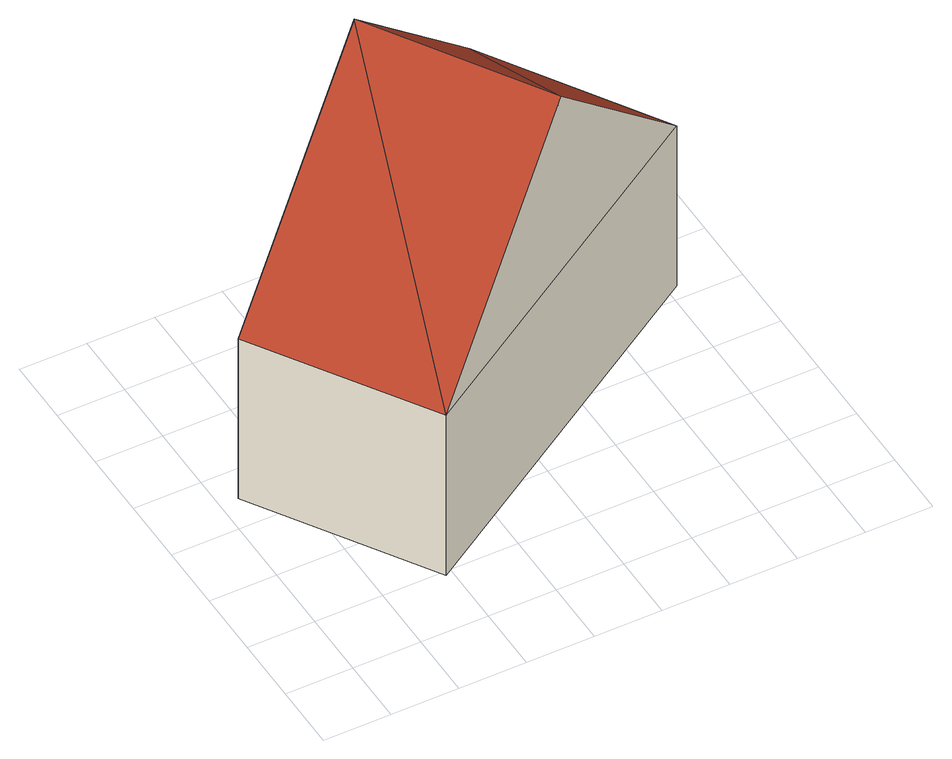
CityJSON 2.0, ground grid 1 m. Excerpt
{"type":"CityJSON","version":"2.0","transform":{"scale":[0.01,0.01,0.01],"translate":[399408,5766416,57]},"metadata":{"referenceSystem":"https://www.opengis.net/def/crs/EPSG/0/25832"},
"CityObjects":{
"building1":{"type":"Building","attributes":{"Gemeindeschluessel":"05566004","Geometrietyp2DReferenz":"3000","function":"31001_1310","roofType":"3100","measuredHeight":5.9},"geometry":[{"type":"Solid","lod":"2","boundaries":[[[[0,1,2,3]],[[4,5,1,0]],[[6,7,5,4]],[[3,2,7,6]],[[0,8,4]],[[6,9,3]],[[3,9,8]],[[8,0,3]],[[9,6,4]],[[4,8,9]],[[1,5,7,2]]]],"semantics":{"surfaces":[{"type":"WallSurface"},{"type":"RoofSurface"},{"type":"GroundSurface"}],"values":[[0,0,0,0,0,0,1,1,1,1,2]]}}]}
},
"vertices":[
[27,350,353],[27,350,71],[190,93,71],[190,93,353],[554,681,353],[554,681,71],[715,423,353],[715,423,71],[291,515,661],[452,258,661]
]}
